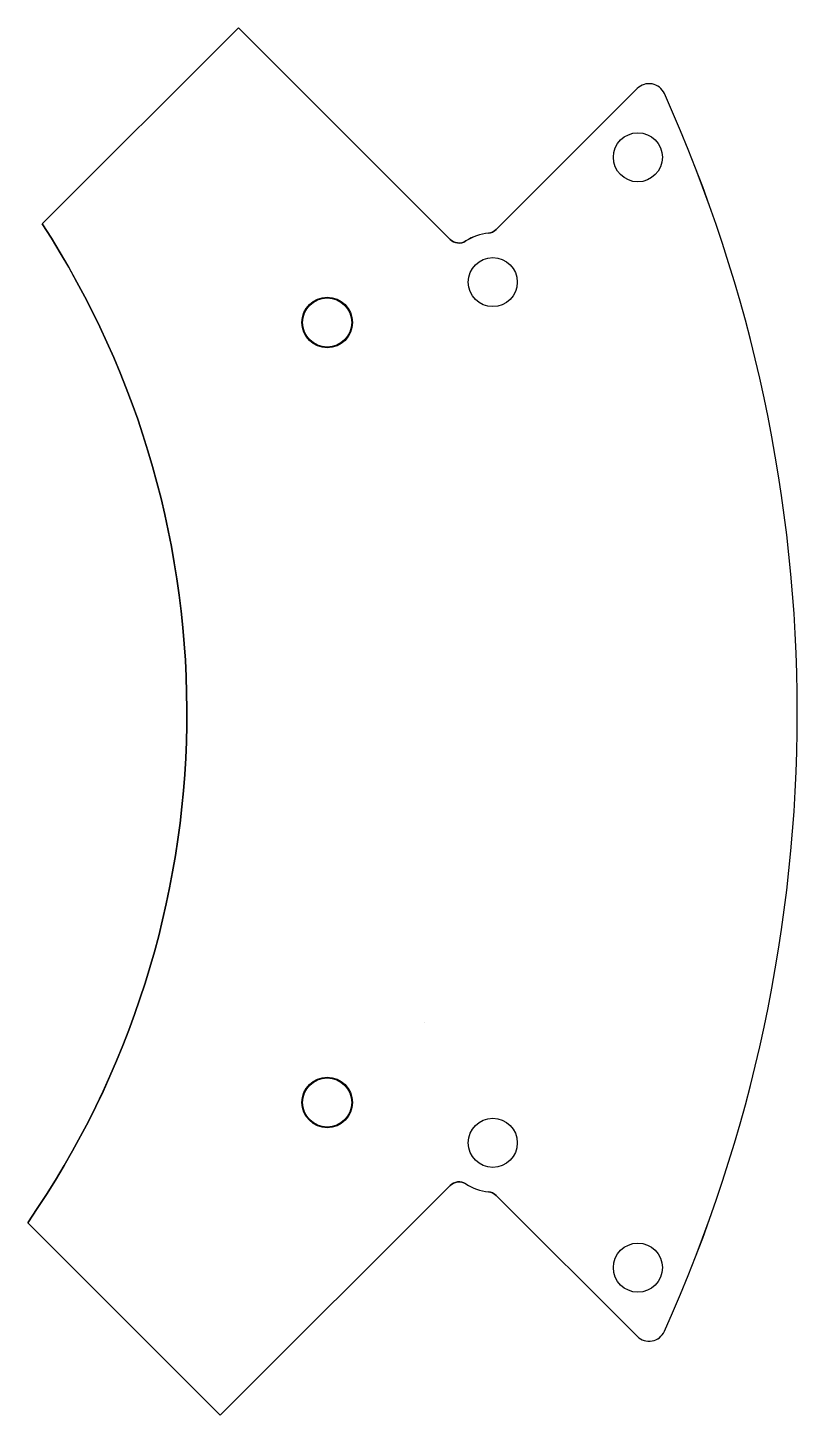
# Model space of a CAD drawing. Header units: millimetres. Extents: x 52.7 to 107.5, y -50.1 to 48.8.
import ezdxf

# ---------------------------------------------------------------- set-up
doc = ezdxf.new("R2010")
doc.units = ezdxf.units.MM
doc.layers.get('0').update_dxf_attribs({"linetype": 'CONTINUOUS'})

msp = doc.modelspace()

# ---------------------------------------------------------------- linework, layer by layer
for p, q in [((67.671, 48.81), (53.692, 34.831)), ((82.754, 33.726), (67.671, 48.81)), ((96.089, 44.47), (86.046, 34.427)), ((82.754, -33.726), (66.384, -50.097)), ((96.089, -44.47), (86.046, -34.427)), ((66.384, -50.097), (52.659, -36.373))]:
    msp.add_line(p, q)
for points in [[(67.671, 48.81), (53.692, 34.831, -0.303852), (52.659, -36.373), (66.384, -50.097), (82.754, -33.726, -0.355087), (83.883, -33.61, 0.123273), (85.489, -34.167, -0.175937), (86.046, -34.427), (96.089, -44.47, 0.524858), (98.032, -44.114, 0.214633), (98.032, 44.114, 0.524859), (96.089, 44.47), (86.046, 34.427, -0.175937), (85.489, 34.167, 0.123273), (83.883, 33.61, -0.355087), (82.754, 33.726)], [(80.956, -22.069), (80.96, -22.077, -0.001141), (80.954, -22.071)]]:
    msp.add_lwpolyline(points, format="xyb", close=True)
for centre, radius in [((96.144, 39.575), 1.75), ((96.144, 39.575), 1.75), ((85.8, 30.681), 1.75), ((85.8, 30.681), 1.75), ((74, 27.8), 1.8), ((74, 27.8), 1.75), ((74, -27.8), 1.8), ((74, -27.8), 1.75), ((85.8, -30.681), 1.75), ((85.8, -30.681), 1.75), ((96.144, -39.575), 1.75), ((96.144, -39.575), 1.75)]:
    msp.add_circle(centre, radius)
for centre, radius, start, end in [((96.937, 43.622), 1.2, 24.22748, 135), ((0, 0), 107.5, -24.2276, 24.2276), ((0, 0), 64, -34.63348, 32.97252), ((83.391, 34.363), 0.9, 225, 303.19711), ((85.8, 30.681), 3.5, 95.08675, 123.19711), ((85.41, 35.064), 0.9, 275.08675, 315), ((83.391, -34.363), 0.9, 56.80289, 135), ((85.8, -30.681), 3.5, 236.80289, 264.91325), ((85.41, -35.064), 0.9, 45, 84.91325), ((96.937, -43.622), 1.2, 225, 335.7724)]:
    msp.add_arc(centre, radius, start, end)

doc.saveas('drawing.dxf')
